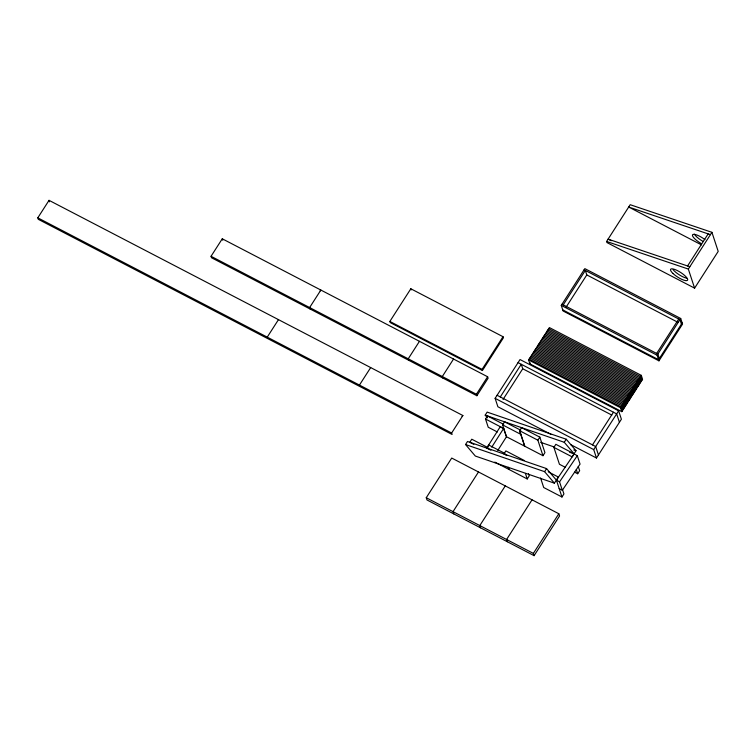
<?xml version="1.0" encoding="UTF-8"?>
<svg xmlns="http://www.w3.org/2000/svg" width="756" height="756" viewBox="0 0 756 756"><rect width="100%" height="100%" fill="white"/><g stroke="black" fill="none" stroke-linecap="round" stroke-linejoin="round"><path stroke-width="1.13" d="M487.138 447.372L500.198 426.819L503.562 428.558L506.482 436.732L542.969 455.698L544.934 452.636L539.841 437.148L521.583 427.65L519.618 430.712L524.711 446.201M491.74 447.165L503.562 428.558M497.779 450.434L506.482 436.732L502.589 424.872L504.554 421.81L520.752 430.23M37.8 217.841L49.036 200.34L462.87 415.516L451.634 433.018L452.126 434.492L38.282 219.316L37.8 217.841L451.634 433.018M211.047 256.293L222.273 238.792L487.62 376.753L488.102 378.227L476.875 395.728L211.529 257.758L211.047 256.293L476.384 394.254L476.875 395.728M267.237 337.138L278.473 319.637M389.85 321.442L410.829 288.773L503.023 336.713L503.392 337.837L482.422 370.506L390.219 322.566L389.85 321.442L482.054 369.382L482.422 370.506M359.44 385.078L370.676 367.577M419.457 341.315L408.221 358.816L408.712 360.291M453.543 359.034L442.307 376.535L442.789 378.009M482.054 369.382L503.023 336.713M476.384 394.254L487.62 376.753M426.252 497.722L451.719 458.051L558.826 513.749L559.563 515.989L534.095 555.66L426.989 499.962L426.252 497.722L533.358 553.411L534.095 555.66M465.535 444.547L467.501 441.485L546.569 468.597L556.359 480.098L554.394 483.16L475.326 456.048L465.535 444.547L544.603 471.668L554.394 483.16M550.822 434.284L497.892 406.766L495.123 398.346L520.033 359.554L618.625 410.82L621.394 419.23L596.484 458.023L570.544 444.537M485.191 415.167L487.166 412.105L566.225 439.227L576.015 450.718L572.141 456.87L553.883 447.372L555.849 444.311L574.106 453.808L564.26 442.288L485.191 415.167L487.459 417.822M497.353 431.978L488.225 427.235L485.522 419.022L487.488 415.951L503.723 424.39M500.292 396.947L521.262 364.279L522.736 368.767L611.793 415.072M561.264 305.386L584.851 268.635L680.702 318.474L682.555 324.088L658.958 360.839L563.107 311L561.264 305.386L657.115 355.225L658.958 360.839M563.229 304.857L585.324 270.44L586.798 274.929L678.141 322.425M503.033 399.451L522.736 368.767M528.605 359.95L549.385 327.575L641.286 375.354L642.572 379.285L621.791 411.661L529.89 363.882L528.605 359.95L620.496 407.73L621.791 411.661M606.605 241.457L630.192 204.706L711.925 232.319L718.2 251.398L694.603 288.149L606.973 242.581L606.605 241.457L688.338 269.07L694.603 288.149M565.96 307.38L586.798 274.929M529.89 363.882L530.457 363.003M478.491 471.98L453.024 511.642L453.761 513.891M505.273 485.9L479.805 525.571L480.542 527.811M542.969 455.698L537.875 440.209L539.841 437.148M494.802 462.086L527.234 478.954L529.2 475.893L528.472 473.672M544.603 471.668L546.569 468.597M564.26 442.288L566.225 439.227M532.044 499.82L506.586 539.491L507.323 541.731M687.563 265.97L708.155 233.887M688.338 269.07L711.925 232.319M592.487 444.887L613.466 412.218M540.578 478.019L543.706 487.516L561.963 497.004L563.929 493.942L562.54 489.718M574.645 472.169L577.688 473.747L579.654 470.686L578.264 466.471M596.484 458.023L593.715 449.612L618.625 410.82M620.496 407.73L641.286 375.354M656.643 353.43L678.737 319.013M657.115 355.225L680.702 318.474M533.358 553.411L558.826 513.749M682.177 322.963L658.589 359.714L562.738 309.875M577.3 455.688L580.06 464.099L562.322 490.275L559.553 481.865L577.3 455.688L574.154 453.95L556.407 480.126L561.963 497.004M320.119 290.88L320.865 290.049L309.629 307.55L310.121 309.024M462.124 416.348L462.87 415.516M710.432 234.653L628.699 207.04L701.426 244.859M689.831 266.736L608.098 239.123L611.217 240.748M573.795 449.952L576.015 450.718M540.644 442.326L554.006 446.909M569.599 452.249L574.05 453.78M584.105 269.807L679.956 319.646L681.43 324.135M562.01 304.224L657.862 354.063L659.336 358.552M548.639 328.737L640.53 376.526L641.825 380.448M547.883 329.909L639.784 377.688L641.079 381.619M547.136 331.071L639.037 378.86L640.323 382.782M546.39 332.243L638.281 380.022L639.576 383.953M545.643 333.405L637.535 381.194L638.829 385.116M544.887 334.577L636.788 382.356L638.083 386.288M544.14 335.74L636.042 383.519L637.327 387.45M543.394 336.911L635.286 384.691L636.58 388.622M542.647 338.074L634.539 385.853L635.834 389.784M541.891 339.246L633.793 387.025L635.087 390.946M541.145 340.408L633.046 388.187L634.331 392.118M540.398 341.57L632.29 389.359L633.585 393.281M539.652 342.742L631.543 390.521L632.838 394.452M538.896 343.904L630.797 391.693L632.092 395.615M538.149 345.076L630.05 392.855L631.336 396.787M537.403 346.239L629.294 394.027L630.589 397.949M536.656 347.41L628.548 395.19L629.842 399.121M535.9 348.573L627.801 396.352L629.096 400.283M535.153 349.745L627.055 397.524L628.34 401.455M534.407 350.907L626.299 398.686L627.593 402.617M533.66 352.079L625.552 399.858L626.847 403.789M532.904 353.241L624.806 401.02L626.091 404.951M532.158 354.413L624.059 402.192L625.344 406.114M531.411 355.575L623.303 403.354L624.598 407.286M530.665 356.737L622.557 404.526L623.851 408.448M529.909 357.909L621.81 405.688L623.095 409.62M529.162 359.072L621.063 406.86L622.349 410.782M518.068 362.615L616.66 413.882L619.429 422.292M497.098 395.284L595.681 446.541L598.45 454.961M495.123 398.346L593.715 449.612M537.875 440.209L519.618 430.712L524.74 446.22M502.589 424.872L520.808 434.35M485.522 419.022L503.779 428.51M565.516 467.425L559.431 464.26L553.883 447.372M548.232 471.791L558.372 477.064L556.407 480.126L559.553 481.865M524.106 460.395L505.849 450.907L503.883 453.969L506.955 455.566M505.017 453.487L488.82 445.067L486.855 448.128L490.909 450.226M487.989 447.646L471.763 439.208L469.797 442.269L473.851 444.386M559.175 488.537L562.322 490.275M576.299 469.533L577.688 473.747M525.42 473.417L527.234 478.954M410.829 288.773L411.198 289.898M222.273 238.792L222.765 240.266M49.036 200.34L49.518 201.814M701.549 243.734A10.083 2.75 32.7 0 1 692.619 234.71A10.083 2.75 32.7 0 1 704.932 239.595M703.042 241.4A10.083 2.75 32.7 0 1 694.367 234.19M686.675 278.189A10.083 2.75 32.7 0 1 673.123 269.694M509.015 469.476L508.287 467.265L508.977 469.457M672.991 273.483A10.083 2.75 32.7 0 0 687.412 280.372A10.083 2.75 32.7 0 0 676.885 270.346A10.083 2.75 32.7 0 0 672.991 273.483"/></g></svg>
